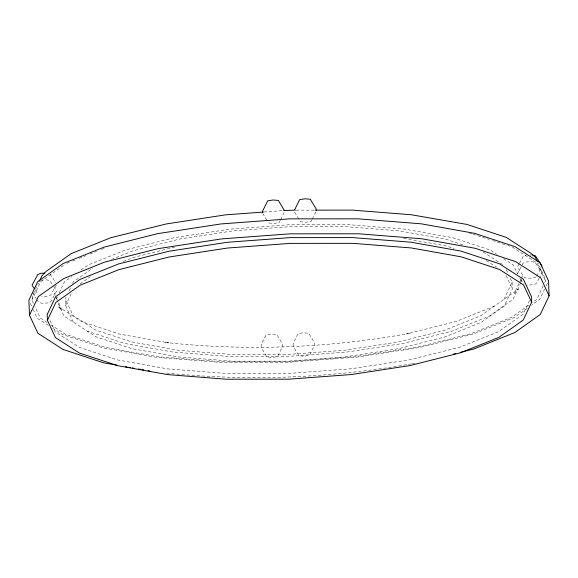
<?xml version="1.0" encoding="UTF-8"?>
<svg xmlns="http://www.w3.org/2000/svg" width="578" height="578" viewBox="0 0 578 578"><rect width="100%" height="100%" fill="white"/><g stroke="black" fill="none" stroke-linecap="round" stroke-linejoin="round"><path stroke-width="0.43" stroke-dasharray="2.89 2.17" d="M33.452 303.414L31.935 300.163L33.322 294.115L38.625 282.888M521.602 280.149L521.204 281.876L519.709 278.668M31.935 300.163L40.684 281.638L65.278 264.197M56.203 299.252L57.323 296.875M59.202 292.901L64.447 281.789L71.65 276.689M73.247 322.098L65.567 305.618L65.3 298.913L66.065 297.287M69.136 290.785L70.675 287.541M72.597 283.473L73.363 281.847L92.906 267.99M65.567 305.618L71.325 293.429M504.045 299.288L512.108 282.216L510.28 278.293M512.108 282.216L512.375 288.921L504.312 305.993L481.149 322.416L444.764 337.01L398.09 348.772L344.726 356.958L288.249 361.149L231.814 361.171L178.595 356.973L132.145 348.693L96.064 336.801L64.064 316.115L56.947 300.863M521.089 279.022L514.312 293.371L518.488 289.014L480.882 315.711L444.496 330.305L397.83 342.068L344.459 350.254L287.981 354.444L231.554 354.473L178.327 350.268L131.878 341.988L95.796 330.096L72.987 315.393L65.3 298.913M521.464 278.22L522.591 275.836M520.829 282.671L512.953 299.346L489.205 316.18L451.729 331.223L403.307 343.419L347.457 351.988L287.96 356.402L228.512 356.431L172.808 352.038L124.624 343.448L87.451 331.194M529.491 300.553L522.96 314.367L498.59 331.649L459.958 347.154L409.694 359.812L351.222 368.778L288.53 373.439L225.897 373.467L167.577 368.865L117.558 359.942L79.237 347.32L55.235 331.844L49.014 318.507M543.19 285.807L536.724 299.498L532.381 302.576M544.714 282.584L545.473 280.973L543.609 275.049L537.945 262.903M544.678 288.971L539.693 299.512L531.673 305.198M546.21 285.727L548.508 280.857M280.287 220.29L279.16 222.595L273.82 223.448L268.495 222.992L267.607 221.519M280.67 219.524L284.065 212.632M311.889 219.864L311.137 221.396L305.798 222.255L300.473 221.793L299.144 219.589M312.272 219.098L316.05 211.432M56.268 285.005L50.936 294.896L47.844 296.146L41.688 296.377M519.087 263.987L517.447 267.029L524.015 277.216L527.078 278.242L533.241 278.011L536.326 276.761M519.499 263.228L523.191 256.379L526.276 255.129M517.368 273.849L523.112 263.2L526.204 261.942L532.36 261.718L535.423 262.737L541.998 272.924L539.534 277.491M536.738 275.995L541.254 267.628M539.122 278.249L536.254 283.574L533.162 284.824L527.006 285.055M80.999 270.056L88.203 264.948L125.679 249.913L174.101 237.717L229.943 229.148L289.448 224.734L348.895 224.705L404.6 229.098L452.784 237.688L489.956 249.942L496.748 254.313M80.14 283.935L90.276 276.746M528.762 305.141L511.4 317.452L471.005 333.658L417.923 347.031L355.456 356.612L287.902 361.626L220.406 361.655L158.097 356.742L105.275 347.32L65.206 334.12L50.85 324.865M527.302 308.305L514.174 317.604L473.418 333.961L419.751 347.479L356.46 357.19L287.895 362.283L219.387 362.312L156.262 357.327L102.855 347.812L62.431 334.489L52.822 328.297M66.831 263.358L69.302 262.361M72.597 261.039L75.075 260.049M79.193 258.395L85.79 255.751M89.915 254.096L96.504 251.444M101.453 249.465L105.579 247.81M111.409 259.45L132.911 250.83L179.577 239.068L232.948 230.882L289.426 226.692L345.854 226.663L399.08 230.868L445.53 239.148L463.151 244.949M123.251 261.516L133.171 257.528L174.657 247.081M494.342 306.13L456.136 321.462L406.551 333.954L410.142 333.253C329.388 348.05 246.611 351.308 164.976 342.414L168.718 342.841L119.379 334.048L81.484 321.563L57.706 306.232L62.229 310.263L57.721 300.589M411.428 363.815C330.775 378.128 248.135 381.451 166.637 373.063M412.324 363.678L414.997 363.266M263.944 212.01L282.736 210.616M529.795 254.999L532.439 254.898M40.814 280.084L46.97 279.853L50.033 280.872L53.321 285.973M296.153 210.146L314.923 210.139M469.488 233.339L472.132 233.808M403.726 238.353L445.79 245.852L454.185 248.612M472.985 234.09L489.183 239.429M492.593 240.549L507.079 245.325M507.932 245.607L509.637 246.17M512.195 247.016L537.135 263.091L545.473 280.973M503.532 258.691L513.343 265.02L517.462 273.849M483.085 251.986L503.684 265.266M486.293 260.584L496.596 267.224M47.071 322.43L40.272 318.045L34.969 306.665M48.386 325.436L37.295 318.29L33.286 309.671M520.655 278.943L523.466 283.307M50.113 274.059L55.741 282.794M53.79 286.695L56.608 291.066L50.864 301.716L47.772 302.966L41.616 303.197L38.545 302.171L36.667 299.26M35.337 290.264L38.155 294.628M32.447 292.714L36.197 298.537M294.722 212.234L298.703 218.852M262.737 213.427L267.166 220.782M506.249 269.666L507.715 272.802M506.155 275.583L512.375 288.921M57.345 299.78L54.339 293.328L55.134 295.871M30.359 303.407L31.819 306.542M261.177 344.791L261.148 347.414L266.899 356.98L272.224 357.435L277.563 356.575L282.476 346.612L282.505 343.989L276.754 334.424L271.429 333.968L266.09 334.828L261.177 344.791M293.154 343.592L293.125 346.215L298.877 355.781L304.201 356.236L309.541 355.383L314.454 345.42L314.483 342.797L308.731 333.231L303.407 332.776L298.067 333.629L293.154 343.592"/><path stroke-width="0.87" d="M262.752 212.552L262.766 210.804L267.679 200.841L273.018 199.981L278.343 200.443L284.094 210.002M316.058 210.558L316.079 208.81L310.321 199.244L304.996 198.789L299.657 199.641L294.751 209.604M39.383 281.276L42.035 275.663L46.211 271.313L71.145 253.634L110.81 237.717L166.312 223.939L225.471 214.864L263.055 212.075M117.457 365.267L103.448 362.774L63.024 349.452L37.895 333.253L29.492 315.241L38.307 296.586L63.826 278.495L104.582 262.137L158.249 248.619L221.54 238.909L290.105 233.823L358.613 233.787L421.738 238.772L475.145 248.294L515.569 261.61L540.705 277.816L549.1 295.82L540.285 314.475L514.774 332.574L474.011 348.924L460.16 352.414M47.41 320.328L55.856 302.446L80.234 285.164L118.866 269.659L169.13 256.993L227.602 248.027L290.293 243.374L352.927 243.345L411.247 247.948L461.266 256.863L499.587 269.493L523.589 284.961L531.637 302.229L523.191 320.118L498.821 337.393L460.182 352.898L409.918 365.563L351.446 374.53L288.762 379.182L226.121 379.211L167.808 374.609L117.782 365.693L79.468 353.064L55.466 337.595L47.41 320.328L47.186 314.577L55.633 296.695L80.002 279.412L118.642 263.915L168.906 251.249L227.371 242.283L290.062 237.63L352.703 237.601L411.016 242.204L461.042 251.119L499.356 263.741L523.357 279.217L531.413 296.485L531.637 302.229M453.239 354.162L455.832 353.505M283.632 210.544L295.257 210.146M44.405 273.134L40.886 273.264L37.794 274.521L32.05 285.171L34.398 288.805M315.819 210.139L352.472 210.117L411.478 214.778L466.88 224.416L506.227 237.377L530.777 253.2L535.3 257.232L537.193 261.278M125.339 366.676L127.088 366.987M128.836 367.297L130.592 367.608M132.34 367.926L134.089 368.237M138.467 369.017L140.223 369.328M141.971 369.638L143.72 369.949M148.098 370.736L149.847 371.047M532.439 254.898L535.503 255.917L542.07 266.111M549.1 295.82L548.508 280.857L540.105 262.846L514.976 246.647L474.552 233.324L421.145 223.809L358.013 218.824L289.513 218.852L220.948 223.946L157.657 233.649L103.989 247.174L63.226 263.525L37.715 281.623L28.9 300.278L29.492 315.241"/></g></svg>
